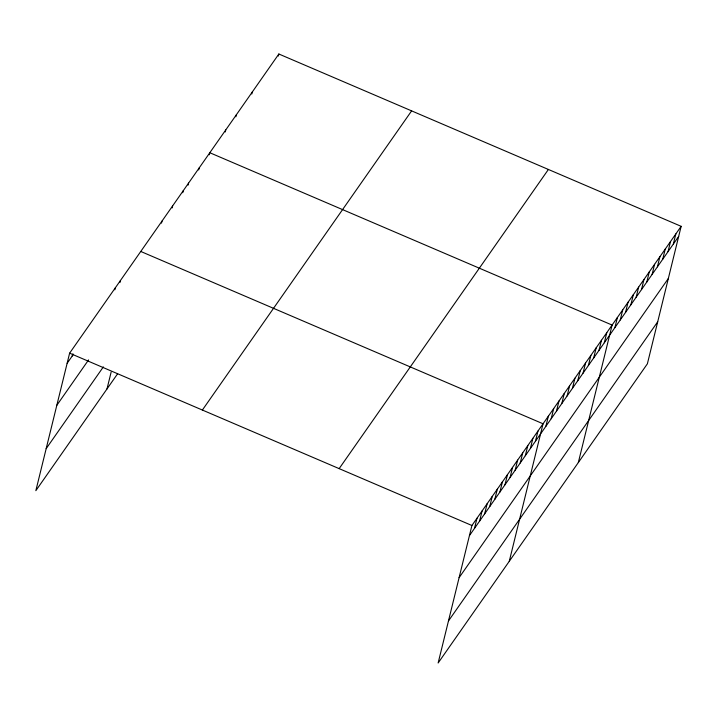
<?xml version="1.0" encoding="UTF-8"?>
<svg xmlns="http://www.w3.org/2000/svg" width="717" height="717" viewBox="0 0 717 717"><rect width="100%" height="100%" fill="white"/><g stroke="black" fill="none" stroke-linecap="round" stroke-linejoin="round"><path stroke-width="1.08" d="M681.15 226.33L471.911 525.498L438.141 662.992L647.379 363.824L681.15 226.33L278.859 54.008L69.621 353.176L35.85 490.67L117.615 373.763M72.22 356.026L72.713 354.001M114.854 289.811L115.356 287.786M119.936 282.543L120.438 280.526M106.994 388.955L111.126 372.141M161.513 223.104L162.006 221.087M172.134 207.921L172.636 205.896M182.754 192.73L183.256 190.704M188.069 185.129L188.562 183.113M198.69 169.947L199.192 167.921M209.319 154.755L209.812 152.73L612.103 325.061L578.332 462.546M225.246 131.973L225.747 129.947M235.875 116.781L236.368 114.765M251.81 93.999L252.303 91.982M278.366 56.034L278.859 54.008M474.511 528.348L476.993 518.239M479.592 521.089L482.075 510.97M484.665 513.82L487.157 503.701M489.747 506.552L492.238 496.442M494.829 499.292L497.32 489.173M499.91 492.023L502.402 481.905M504.992 484.755L507.484 474.645M510.074 477.495L512.565 467.376M515.156 470.227L517.647 460.117M520.237 462.958L522.729 452.848M525.319 455.698L527.811 445.58M530.401 448.43L532.883 438.32M535.482 441.161L537.965 431.051M509.276 561.277L543.047 423.783L140.765 251.461M545.879 426.301L548.362 416.192M551.194 418.71L553.676 408.591M556.5 411.119L558.982 401M561.814 403.519L564.297 393.409M567.12 395.927L569.612 385.809M572.435 388.336L574.917 378.217M577.75 380.736L580.232 370.626M583.055 373.145L585.547 363.026M588.37 365.553L590.853 355.435M593.685 357.953L596.168 347.844M598.991 350.362L601.473 340.243M604.306 342.762L606.788 332.652M614.926 327.579L617.409 317.461M620.241 319.979L622.723 309.869M625.547 312.388L628.038 302.278M630.861 304.797L633.344 294.678M636.176 297.197L638.659 287.087M641.482 289.605L643.974 279.496M646.797 282.014L649.279 271.895M652.111 274.414L654.594 264.304M657.417 266.823L659.9 256.713M662.732 259.231L665.215 249.113M668.047 251.631L670.529 241.521M673.353 244.04L675.835 233.93M67.138 363.295L73.492 354.207M56.813 405.329L88.567 359.916M46.175 448.636L103.347 366.898M202.373 410.043L411.621 110.875M339.15 468.631L548.397 169.463M469.429 535.617L678.667 236.449M459.104 577.651L668.343 278.483M448.466 620.958L657.704 321.79M69.621 353.176L471.911 525.498"/></g></svg>
